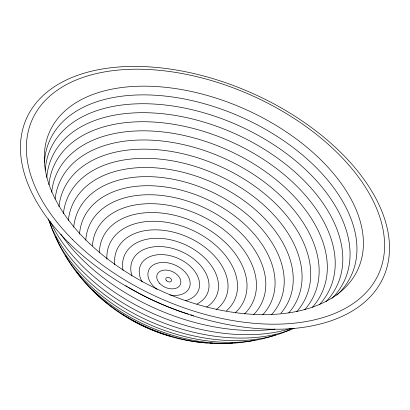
<?xml version="1.0" encoding="UTF-8"?>
<svg xmlns="http://www.w3.org/2000/svg" width="410" height="410" viewBox="0 0 410 410"><rect width="100%" height="100%" fill="white"/><g stroke="black" fill="none" stroke-linecap="round" stroke-linejoin="round"><path stroke-width="0.61" d="M114.738 264.87A59.45 40.272 23.9 0 1 187.283 236.872A59.45 40.272 23.9 0 1 216.352 309.401M106.887 259.115A68.485 46.222 23.9 0 1 190.137 229.205A68.485 46.222 23.9 0 1 226.397 310.872M45.243 170.181A161.043 97.969 23.9 0 1 238.02 125.306A161.043 97.969 23.9 0 1 332.028 298.342M131.989 275.997A40.979 27.921 23.9 0 1 153.94 246.815A40.979 27.921 23.9 0 1 202.437 267.817A40.979 27.921 23.9 0 1 196.82 304.066M123.046 270.436A50.271 34.168 23.9 0 1 184.167 244.237A50.271 34.168 23.9 0 1 206.507 307.121M55.099 199.05A139.21 88.463 23.9 0 1 222.809 157.717A139.21 88.463 23.9 0 1 304.707 309.729M58.958 206.696A132.625 85.054 23.9 0 1 218.904 165.809A132.625 85.054 23.9 0 1 296.707 311.723M73.713 227.186A110.674 72.683 23.9 0 1 208.249 190.322A110.674 72.683 23.9 0 1 271.451 314.742M79.504 234.161A102.72 67.911 23.9 0 1 204.313 198.189A102.72 67.911 23.9 0 1 262.774 314.726M51.68 192.357A145.376 91.471 23.9 0 1 226.018 149.312A145.376 91.471 23.9 0 1 312.369 307.31M63.417 213.446A125.655 81.277 23.9 0 1 215.291 173.999A125.655 81.277 23.9 0 1 288.702 312.963M46.76 177.51A156.323 96.242 23.9 0 1 233.966 133.24A156.323 96.242 23.9 0 1 326.017 301.704M99.445 252.847A77.357 51.988 23.9 0 1 194.171 221.877A77.357 51.988 23.9 0 1 235.253 312.835M48.923 184.854A151.09 94.069 23.9 0 1 230.087 141.306A151.09 94.069 23.9 0 1 319.364 304.773M157.056 289.393A22.13 15.134 23.9 0 1 156.102 263.604A22.13 15.134 23.9 0 1 188.907 277.811A22.13 15.134 23.9 0 1 169.868 294.939M85.777 240.178A94.5 62.853 23.9 0 1 201.32 206.379A94.5 62.853 23.9 0 1 253.559 314.695M142.234 282.039A31.59 21.571 23.9 0 1 155.308 255.082A31.59 21.571 23.9 0 1 195.56 272.512A31.59 21.571 23.9 0 1 185.381 300.725M44.418 162.708A165.215 99.251 23.9 0 1 242.981 117.849A165.215 99.251 23.9 0 1 336.723 295.231M92.45 245.826A86.033 57.538 23.9 0 1 198.189 214.394A86.033 57.538 23.9 0 1 244.514 313.927M68.326 220.442A118.326 77.147 23.9 0 1 210.96 181.835A118.326 77.147 23.9 0 1 280.906 313.235M275.766 334.75A142.993 91.169 23.9 0 1 55.704 236.59M290.511 329.461A149.358 94.274 23.9 0 1 149.266 321.122A149.358 94.274 23.9 0 1 49.615 221.508M294.108 328.266A155.272 96.955 23.9 0 1 151.362 317.873A155.272 96.955 23.9 0 1 48.298 218.878M291.577 328.251A160.689 99.194 23.9 0 1 50.302 221.528M170.57 336.231A113.58 74.886 23.9 0 1 165.927 334.867M163.616 334.13A113.58 74.886 23.9 0 1 142.08 325.448M141.532 325.181A113.58 74.886 23.9 0 1 129.719 318.826M128.678 318.206A113.58 74.886 23.9 0 1 127.643 317.581M126.613 316.945A113.58 74.886 23.9 0 1 125.588 316.305M124.066 315.331A113.58 74.886 23.9 0 1 123.056 314.68M212.344 343.083A121.462 79.494 23.9 0 1 209.966 343.016M206.968 342.878A121.462 79.494 23.9 0 1 92.752 290.29M236.775 342.586A129.012 83.753 23.9 0 1 234.874 342.811M233.003 343.001A129.012 83.753 23.9 0 1 76.204 271.256M254.984 340.141A136.197 87.653 23.9 0 1 65.554 255.64M275.038 329.061A165.578 100.978 23.9 0 1 60.777 234.192M193.576 315.654A169.914 102.3 23.9 0 1 190.614 314.777M188.246 314.05A169.914 102.3 23.9 0 1 128.402 287.272M127.341 286.636A169.914 102.3 23.9 0 1 125.757 285.673M89.954 243.919A168.807 100.076 23.9 0 0 357.582 270.082A168.807 100.076 23.9 0 0 164.005 87.161A168.807 100.076 23.9 0 0 89.954 243.919M72.488 239.445A189.61 111.3 23.9 0 0 375.883 279.353A189.61 111.3 23.9 0 0 168.059 71.304A189.61 111.3 23.9 0 0 72.488 239.445M68.619 242.617A195.319 114.764 23.9 0 0 380.823 282.428A195.319 114.764 23.9 0 0 165.496 68.434A195.319 114.764 23.9 0 0 68.619 242.617M159.695 283.418A12.618 8.636 23.9 0 0 180.2 284.873A12.618 8.636 23.9 0 0 166.516 270.087A12.618 8.636 23.9 0 0 159.695 283.418M166.455 280.645A3.08 2.111 23.9 0 0 171.472 281.04A3.08 2.111 23.9 0 0 168.167 277.411A3.08 2.111 23.9 0 0 166.455 280.645"/></g></svg>
